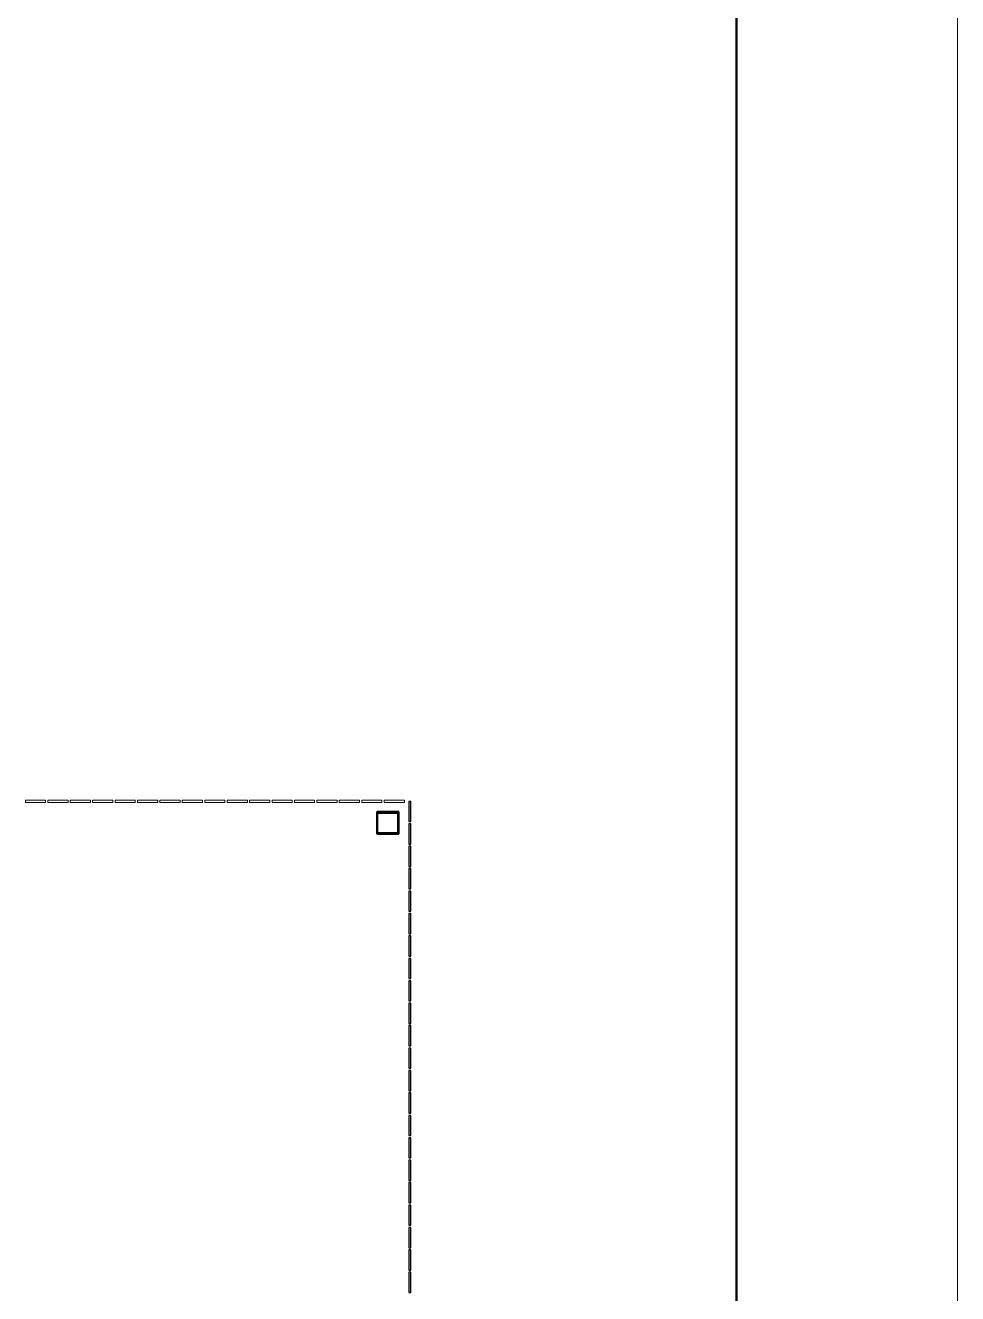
# Model space of a CAD drawing. Header units: millimetres. Extents: x 2140 to 223837, y 2113 to 170313.
# Drawn here: x 116722 to 120940, y 39531 to 45268 of the extents above; entities that cross this region are included whole.
import ezdxf

# ---------------------------------------------------------------- set-up
doc = ezdxf.new("R2010")
doc.units = ezdxf.units.MM
for name, color, linetype, lineweight in [('A-GLAZ-CWMG', 7, 'Continuous', 18), ('G-ANNO-TTLB', 7, 'Continuous', 30), ('G-ANNO-TTLB-THIN', 7, 'Continuous', 20), ('S-COLS', 7, 'Continuous', 18)]:
    doc.layers.add(name, color=color, linetype=linetype, lineweight=lineweight)
doc.layers.add('Стены', color=7, linetype='Continuous')

# ---------------------------------------------------------------- blocks, each defined once
blk = doc.blocks.new('_Лист АР - А1К-736802-План на отм_ 0_000')
at = {"layer": 'G-ANNO-TTLB', "lineweight": 50}
blk.add_line((-197, -143.5), (-197, 687.5), dxfattribs=at)
at = {"layer": 'G-ANNO-TTLB-THIN'}
blk.add_line((-192, 692.5), (-192, -148.5), dxfattribs=at)
blk = doc.blocks.new('Прямоугольный импост - 50х150 2-668753-В_АР_ПЭ_01 Этаж')
at = {"layer": 'A-GLAZ-CWMG', "lineweight": 30}
for p, q in [((54556.9, -42872.8), (54546.9, -42872.8)), ((54546.9, -42872.8), (54546.9, -42964.3)), ((54556.9, -42964.3), (54556.9, -42872.8)), ((54546.9, -42964.3), (54556.9, -42964.3))]:
    blk.add_line(p, q, dxfattribs=at)
blk = doc.blocks.new('Прямоугольный импост - 50х150 2-668754-В_АР_ПЭ_01 Этаж')
at = {"layer": 'A-GLAZ-CWMG', "lineweight": 30}
for p, q in [((54556.9, -42974.3), (54546.9, -42974.3)), ((54546.9, -42974.3), (54546.9, -43065.7)), ((54556.9, -43065.7), (54556.9, -42974.3)), ((54546.9, -43065.7), (54556.9, -43065.7))]:
    blk.add_line(p, q, dxfattribs=at)
blk = doc.blocks.new('Прямоугольный импост - 50х150 2-V123-В_АР_ПЭ_01 Этаж')
at = {"layer": 'A-GLAZ-CWMG'}
for p, q in [((48653.3, -42877.8), (48653.3, -42867.8)), ((48653.3, -42867.8), (48744.8, -42867.8)), ((48744.8, -42877.8), (48653.3, -42877.8)), ((48744.8, -42867.8), (48744.8, -42877.8))]:
    blk.add_line(p, q, dxfattribs=at)
blk = doc.blocks.new('Прямоугольный импост - 50х150 2-V124-В_АР_ПЭ_01 Этаж')
at = {"layer": 'A-GLAZ-CWMG'}
for p, q in [((54435.5, -42877.8), (54435.5, -42867.8)), ((54435.5, -42867.8), (54526.9, -42867.8)), ((54526.9, -42877.8), (54435.5, -42877.8)), ((54526.9, -42867.8), (54526.9, -42877.8))]:
    blk.add_line(p, q, dxfattribs=at)
blk = doc.blocks.new('Гнутый квадратный профиль _ТУ 36-2287-80_-Колонна - гнутый квадрат_ проф_100x4-V168-В_АР_ПЭ_01 Этаж')
at = {"layer": 'S-COLS', "lineweight": 40}
for p, q in [((50, 50), (-50, 50)), ((-50, 50), (-50, -50)), ((-46, -46), (-46, 46)), ((-46, 46), (46, 46)), ((46, 46), (46, -46)), ((50, -50), (50, 50)), ((-50, -50), (50, -50)), ((46, -46), (-46, -46))]:
    blk.add_line(p, q, dxfattribs=at)
blk = doc.blocks.new('Помещение')
at = {"lineweight": 9, "xscale": 200, "yscale": 200, "zscale": 200}
blk.add_blockref('_Лист АР - А1К-736802-План на отм_ 0_000', (157200, 29700), dxfattribs=at)
for name, p in [('Прямоугольный импост - 50х150 2-V123-В_АР_ПЭ_01 Этаж', (65929.0678, 82517.7536)), ('Прямоугольный импост - 50х150 2-V123-В_АР_ПЭ_01 Этаж', (66030.5085, 82517.7536)), ('Прямоугольный импост - 50х150 2-V123-В_АР_ПЭ_01 Этаж', (66131.9492, 82517.7536)), ('Прямоугольный импост - 50х150 2-V123-В_АР_ПЭ_01 Этаж', (66233.3898, 82517.7536)), ('Прямоугольный импост - 50х150 2-V123-В_АР_ПЭ_01 Этаж', (66334.8305, 82517.7536)), ('Прямоугольный импост - 50х150 2-V123-В_АР_ПЭ_01 Этаж', (66436.2712, 82517.7536)), ('Прямоугольный импост - 50х150 2-V123-В_АР_ПЭ_01 Этаж', (66537.7119, 82517.7536)), ('Прямоугольный импост - 50х150 2-V123-В_АР_ПЭ_01 Этаж', (66639.1525, 82517.7536)), ('Прямоугольный импост - 50х150 2-V123-В_АР_ПЭ_01 Этаж', (66740.5932, 82517.7536)), ('Прямоугольный импост - 50х150 2-V123-В_АР_ПЭ_01 Этаж', (66842.0339, 82517.7536)), ('Прямоугольный импост - 50х150 2-V123-В_АР_ПЭ_01 Этаж', (66943.4746, 82517.7536)), ('Прямоугольный импост - 50х150 2-V123-В_АР_ПЭ_01 Этаж', (67044.9153, 82517.7536)), ('Прямоугольный импост - 50х150 2-V123-В_АР_ПЭ_01 Этаж', (67146.3559, 82517.7536)), ('Прямоугольный импост - 50х150 2-V123-В_АР_ПЭ_01 Этаж', (67247.7966, 82517.7536)), ('Прямоугольный импост - 50х150 2-V123-В_АР_ПЭ_01 Этаж', (67349.2373, 82517.7536)), ('Прямоугольный импост - 50х150 2-V123-В_АР_ПЭ_01 Этаж', (67450.678, 82517.7536)), ('Прямоугольный импост - 50х150 2-V124-В_АР_ПЭ_01 Этаж', (61770, 82517.7536)), ('Прямоугольный импост - 50х150 2-668753-В_АР_ПЭ_01 Этаж', (61770, 82517.7536)), ('Гнутый квадратный профиль _ТУ 36-2287-80_-Колонна - гнутый квадрат_ проф_100x4-V168-В_АР_ПЭ_01 Этаж', (116221.9036, 39547.7737)), ('Прямоугольный импост - 50х150 2-668754-В_АР_ПЭ_01 Этаж', (61770, 82517.7536)), ('Прямоугольный импост - 50х150 2-668754-В_АР_ПЭ_01 Этаж', (61770, 82416.3129)), ('Прямоугольный импост - 50х150 2-668754-В_АР_ПЭ_01 Этаж', (61770, 82314.8723)), ('Прямоугольный импост - 50х150 2-668754-В_АР_ПЭ_01 Этаж', (61770, 82213.4316)), ('Прямоугольный импост - 50х150 2-668754-В_АР_ПЭ_01 Этаж', (61770, 82111.9909)), ('Прямоугольный импост - 50х150 2-668754-В_АР_ПЭ_01 Этаж', (61770, 82010.5502)), ('Прямоугольный импост - 50х150 2-668754-В_АР_ПЭ_01 Этаж', (61770, 81909.1096)), ('Прямоугольный импост - 50х150 2-668754-В_АР_ПЭ_01 Этаж', (61770, 81807.6689)), ('Прямоугольный импост - 50х150 2-668754-В_АР_ПЭ_01 Этаж', (61770, 81706.2282)), ('Прямоугольный импост - 50х150 2-668754-В_АР_ПЭ_01 Этаж', (61770, 81604.7875)), ('Прямоугольный импост - 50х150 2-668754-В_АР_ПЭ_01 Этаж', (61770, 81503.3468)), ('Прямоугольный импост - 50х150 2-668754-В_АР_ПЭ_01 Этаж', (61770, 81401.9062)), ('Прямоугольный импост - 50х150 2-668754-В_АР_ПЭ_01 Этаж', (61770, 81300.4655)), ('Прямоугольный импост - 50х150 2-668754-В_АР_ПЭ_01 Этаж', (61770, 81199.0248)), ('Прямоугольный импост - 50х150 2-668754-В_АР_ПЭ_01 Этаж', (61770, 81097.5841)), ('Прямоугольный импост - 50х150 2-668754-В_АР_ПЭ_01 Этаж', (61770, 80996.1435)), ('Прямоугольный импост - 50х150 2-668754-В_АР_ПЭ_01 Этаж', (61770, 80894.7028)), ('Прямоугольный импост - 50х150 2-668754-В_АР_ПЭ_01 Этаж', (61770, 80793.2621)), ('Прямоугольный импост - 50х150 2-668754-В_АР_ПЭ_01 Этаж', (61770, 80691.8214)), ('Прямоугольный импост - 50х150 2-668754-В_АР_ПЭ_01 Этаж', (61770, 80590.3807)), ('Прямоугольный импост - 50х150 2-668754-В_АР_ПЭ_01 Этаж', (61770, 80488.9401))]:
    blk.add_blockref(name, p)

msp = doc.modelspace()

# ---------------------------------------------------------------- block references
at = {"layer": 'Стены'}
msp.add_blockref('Помещение', (2139.8, 2112.9), dxfattribs=at)

doc.saveas('drawing.dxf')
